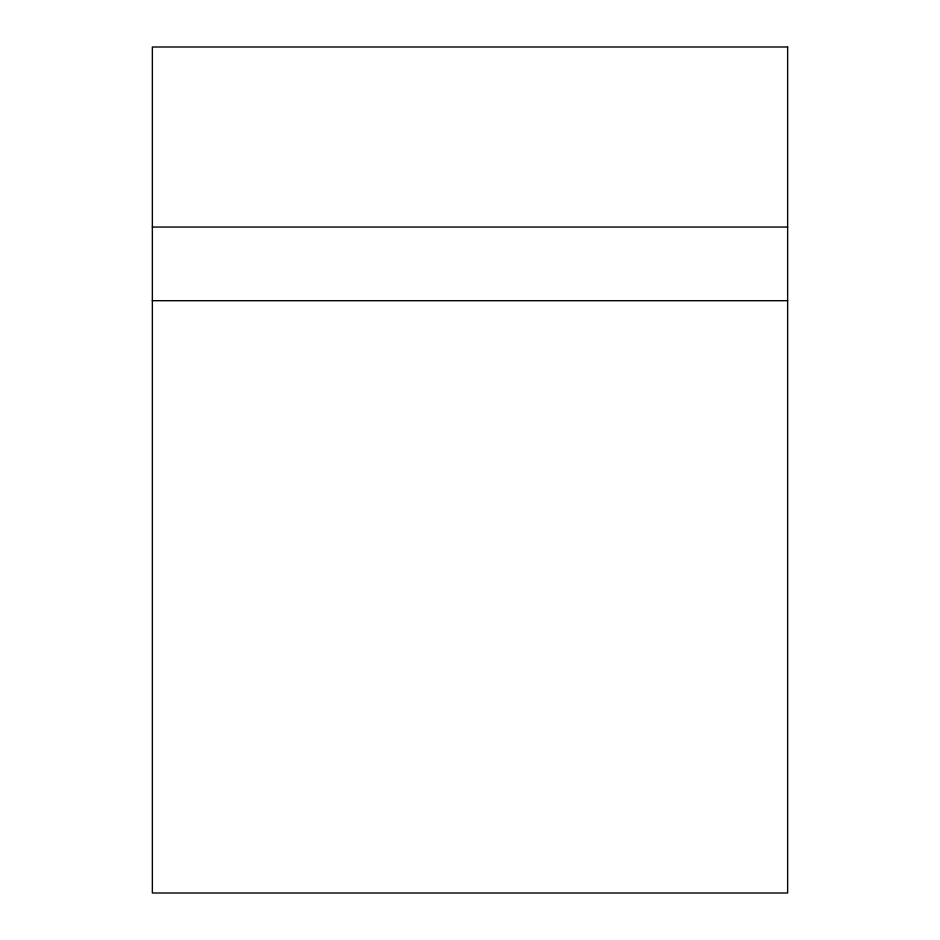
<?xml version="1.0" encoding="UTF-8"?>
<svg xmlns="http://www.w3.org/2000/svg" width="940" height="940" viewBox="0 0 940 940"><rect width="100%" height="100%" fill="white"/><g stroke="black" fill="none" stroke-linecap="round" stroke-linejoin="round"><path stroke-width="1.41" d="M152.362 227.045L787.638 227.045M152.362 300.694L787.638 300.694M787.638 47L152.362 47L152.362 893L787.638 893L787.638 47"/></g></svg>
